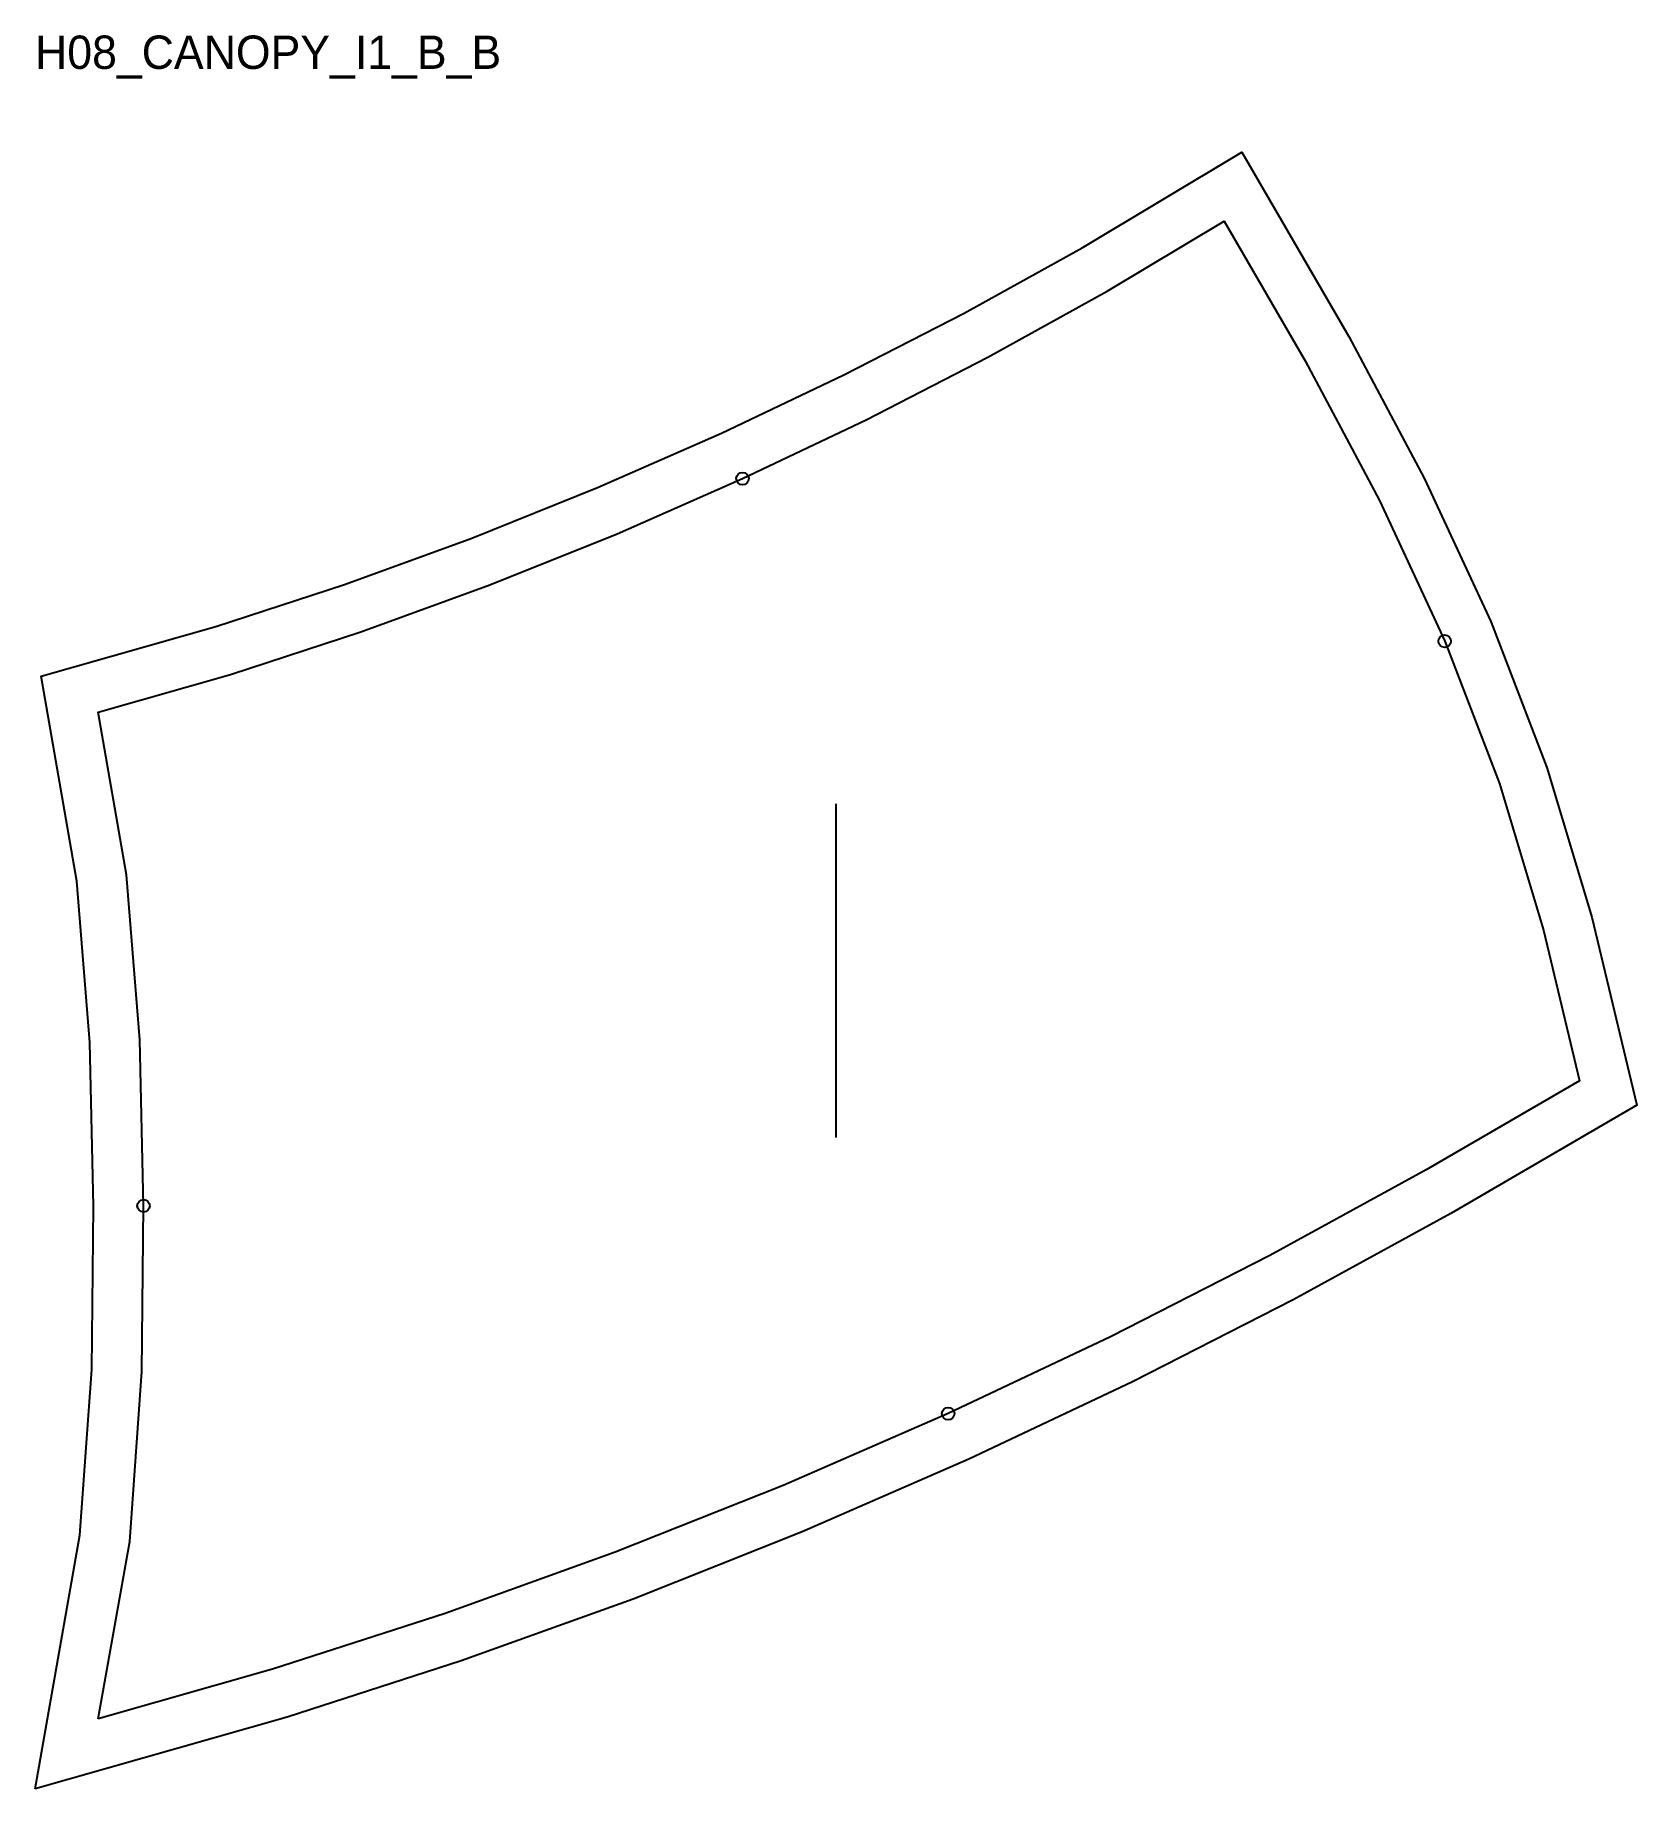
# Model space of a CAD drawing. Header units: millimetres. Extents: x -15 to 369, y -17 to 404.
import ezdxf

# ---------------------------------------------------------------- set-up
doc = ezdxf.new("R2010")
doc.units = ezdxf.units.MM
for name, color, linetype in [('CUT', 1, 'Continuous'), ('GRAIN', 3, 'Continuous'), ('ID', 7, 'Continuous'), ('NOTCH', 2, 'Continuous'), ('SEAM', 5, 'Continuous')]:
    doc.layers.add(name, color=color, linetype=linetype)

msp = doc.modelspace()

# ---------------------------------------------------------------- linework, layer by layer
at = {"layer": 'CUT'}
msp.add_lwpolyline([(-15.16, -16.8), (-4.39, 44.04), (-1.56, 83.81), (-1.14, 122.98), (-1.99, 162.24), (-5.13, 200.92), (-13.67, 250.04), (28.17, 261.95), (59.07, 272.01), (89.61, 283.13), (119.76, 295.27), (149.5, 308.34), (178.81, 322.3), (207.65, 337.12), (235.97, 352.78), (274.29, 375.68), (299.94, 331.51), (318, 297.53), (333.97, 263.14), (347.43, 228.18), (358.22, 192.23), (369.01, 147.17), (324.38, 121.19), (286.59, 100.52), (248.06, 80.85), (208.81, 62.28), (168.85, 44.88), (128.25, 28.74), (87.04, 13.9), (45.3, 0.43), (-15.16, -16.8)], close=True, dxfattribs=at)
at = {"layer": 'GRAIN'}
msp.add_line((176.93, 139.44), (176.93, 219.44), dxfattribs=at)
at = {"layer": 'NOTCH'}
for centre in [(154.5, 297.43), (322.92, 258.45), (10.86, 123.04), (203.84, 73.2)]:
    msp.add_circle(centre, 1.5, dxfattribs=at)
at = {"layer": 'SEAM'}
msp.add_lwpolyline([(0, 0), (7.54, 42.57), (10.44, 83.32), (10.86, 123.04), (10, 162.86), (6.78, 202.44), (0, 241.46), (31.67, 250.47), (62.98, 260.66), (93.9, 271.93), (124.41, 284.21), (154.5, 297.43), (184.13, 311.55), (213.3, 326.53), (241.95, 342.37), (270.02, 359.14), (289.45, 325.68), (307.25, 292.19), (322.92, 258.45), (336.07, 224.29), (346.63, 189.11), (355.26, 153.05), (318.48, 131.65), (280.98, 111.13), (242.77, 91.62), (203.84, 73.2), (164.24, 55.96), (123.99, 39.96), (83.17, 25.26), (41.82, 11.91)], close=True, dxfattribs=at)

# ---------------------------------------------------------------- texts
at = {"layer": 'ID'}
msp.add_text('H08_CANOPY_I1_B_B', height=8, dxfattribs=at).set_placement((-15.16, 395.68))

doc.saveas('drawing.dxf')
